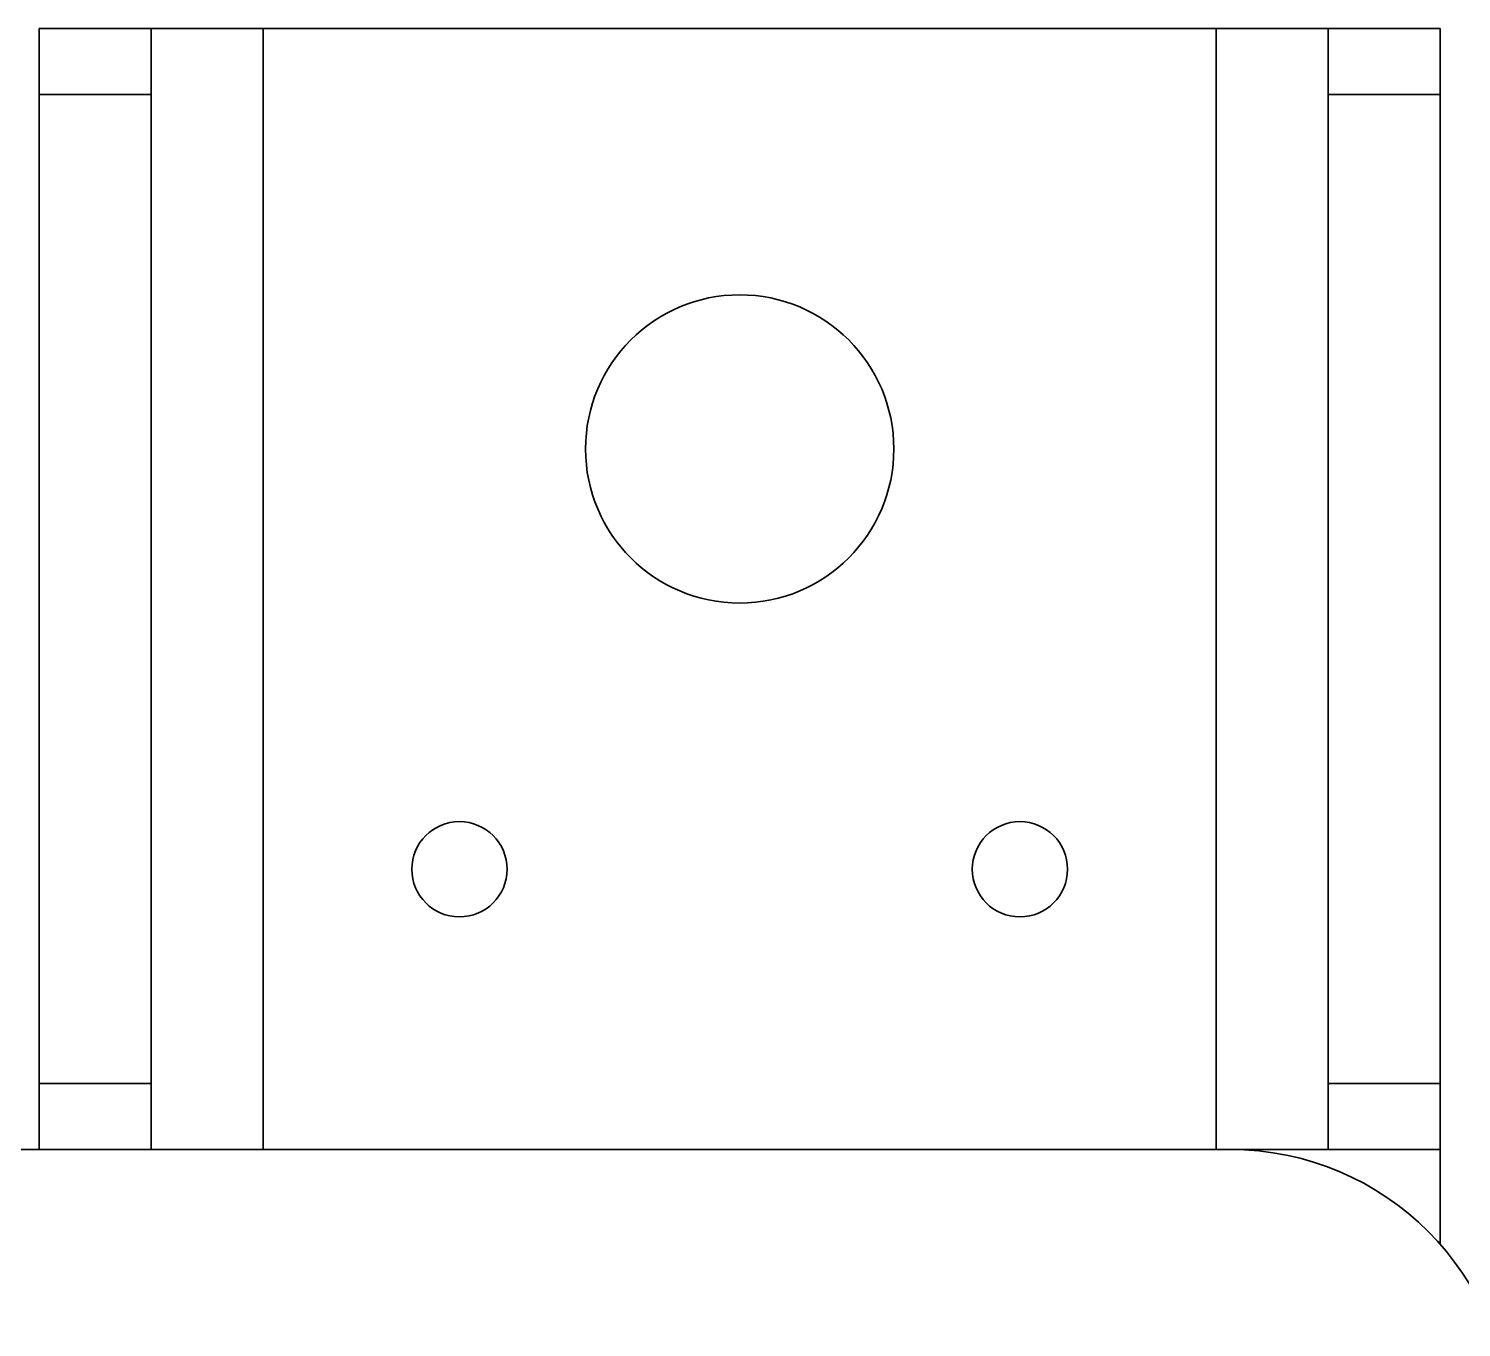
# Model space of a CAD drawing. Header units: millimetres. Extents: x 0 to 420, y 0 to 297.
# Drawn here: x 258.44 to 259.462, y 149.62 to 150.547 of the extents above; entities that cross this region are included whole.
import ezdxf

# ---------------------------------------------------------------- set-up
doc = ezdxf.new("R2010")
doc.units = ezdxf.units.MM

msp = doc.modelspace()

# ---------------------------------------------------------------- linework, layer by layer
at = {"color": 7, "linetype": 'Continuous', "lineweight": 35}
for p, q in [((258.447, 150.5473), (258.527, 150.5473)), ((258.447, 150.5003), (258.447, 150.5473)), ((258.527, 150.5473), (258.527, 150.5003)), ((258.607, 150.5473), (258.527, 150.5473)), ((259.287, 150.5473), (258.607, 150.5473)), ((258.607, 150.5473), (258.607, 149.7473)), ((259.367, 150.5473), (259.287, 150.5473)), ((259.287, 150.5473), (259.287, 149.7473)), ((259.367, 150.5473), (259.447, 150.5473)), ((259.367, 150.5003), (259.367, 150.5473)), ((259.447, 150.5473), (259.447, 150.5003)), ((258.527, 150.5003), (258.447, 150.5003)), ((258.447, 150.5003), (258.447, 149.7943)), ((258.527, 149.7943), (258.527, 150.5003)), ((259.447, 150.5003), (259.367, 150.5003)), ((259.367, 150.5003), (259.367, 149.7943)), ((259.447, 150.5003), (259.447, 149.7943)), ((258.447, 149.7943), (258.527, 149.7943)), ((258.447, 149.7473), (258.447, 149.7943)), ((258.527, 149.7943), (258.527, 149.7473)), ((259.367, 149.7943), (259.447, 149.7943)), ((259.367, 149.7473), (259.367, 149.7943)), ((259.447, 149.7943), (259.447, 149.7473)), ((257.497, 149.7473), (259.297, 149.7473)), ((259.447, 149.7473), (259.297, 149.7473)), ((259.447, 149.7473), (259.447, 149.6796))]:
    msp.add_line(p, q, dxfattribs=at)
for centre, radius in [((258.947, 150.2473), 0.11), ((258.747, 149.9473), 0.034), ((259.147, 149.9473), 0.034)]:
    msp.add_circle(centre, radius, dxfattribs=at)
msp.add_arc((259.297, 149.5473), 0.2, 0, 90, dxfattribs=at)

doc.saveas('drawing.dxf')
